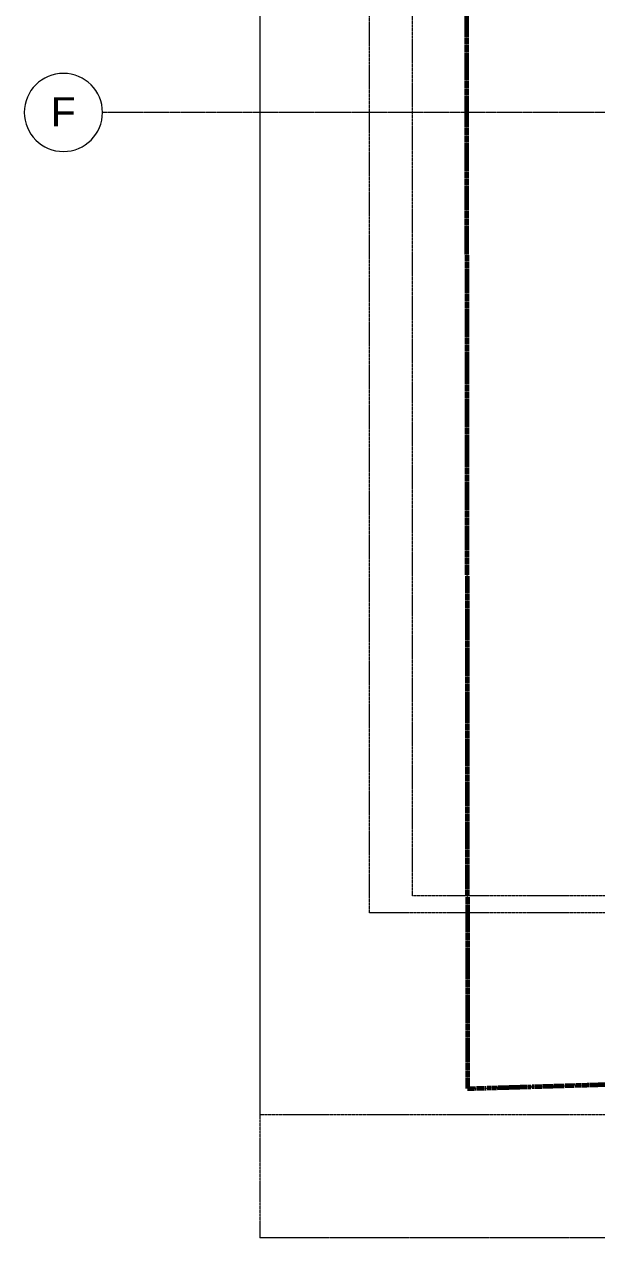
# Model space of a CAD drawing. Header units: inches. Extents: x -4169 to -1846, y 9706 to 12377.
# Drawn here: x -4168.5 to -3934.1, y 9706.2 to 10203.3 of the extents above; entities that cross this region are included whole.
import ezdxf

# ---------------------------------------------------------------- set-up
doc = ezdxf.new("R2010")
doc.units = ezdxf.units.IN
doc.header["$MEASUREMENT"] = 0
for name, pattern in [('Aligning Line 1_8_', [0.25, 0.125, -0.125]), ('Double Dash 3_8_', [1, 0.375, -0.125, 0.125, -0.125, 0.125, -0.125]), ('Grid Line 1_2_', [0.875, 0.5, -0.125, 0.125, -0.125])]:
    doc.linetypes.add(name, pattern=pattern)
for name, color, linetype, lineweight in [('0-1', 7, 'Continuous', 5), ('0-3', 147, 'Aligning Line 1_8_', 9), ('0-4', 165, 'Continuous', 5), ('C-PROP-LINE-1', 10, 'Double Dash 3_8_', 60), ('G-ANNO-SYMB', 111, 'Aligning Line 1_8_', 9), ('G-ANNO-SYMB-1', 147, 'Aligning Line 1_8_', 9), ('S-GRID-1', 1, 'Grid Line 1_2_', 9), ('S-GRID-IDEN', 1, 'Continuous', 9), ('S-GRID-IDEN-1', 147, 'Continuous', 9)]:
    doc.layers.add(name, color=color, linetype=linetype, lineweight=lineweight)
doc.styles.add('Arial', font='arial.ttf', dxfattribs={"height": 12})

# ---------------------------------------------------------------- blocks, each defined once
blk = doc.blocks.new('CTR - 1st Phase - Unit Layouts_rvt-1-ENLARGED RCP - 3RD FLOOR PLAN')
at = {"layer": 'G-ANNO-SYMB-1'}
for p, q in [((-4009.53, 9846.28), (-4009.53, 12240.75)), ((-1910.95, 9846.28), (-4009.53, 9846.28))]:
    blk.add_line(p, q, dxfattribs=at)
blk = doc.blocks.new('Family - ___-1878357-ENLARGED RCP - 3RD FLOOR PLAN')
at = {"layer": 'C-PROP-LINE-1'}
for p, q in [((-3989.61, 12268.69), (-3987.01, 9767.34)), ((-3987.01, 9767.34), (-1910.95, 9829.49))]:
    blk.add_line(p, q, dxfattribs=at)
blk = doc.blocks.new('Grid - Grid Head - Circle-50561-ENLARGED RCP - 3RD FLOOR PLAN')
at = {"layer": 'S-GRID-IDEN-1'}
for start, end in [(360, 180), (180, 360)]:
    blk.add_arc((0, 0), 0.25, start, end, dxfattribs=at)
blk = doc.blocks.new('CTR - 1st Phase - Shell_rvt-1-ENLARGED RCP - 3RD FLOOR PLAN')
at = {"layer": 'G-ANNO-SYMB-1'}
for p, q in [((-4071.96, 9756.53), (-4071.96, 12280.06)), ((-1926.95, 9756.53), (-4071.96, 9756.53)), ((-1910.95, 9706.24), (-4071.97, 9706.24))]:
    blk.add_line(p, q, dxfattribs=at)
at = {"layer": 'S-GRID-1'}
blk.add_line((-1846.46, 10167.19), (-4136.46, 10167.19), dxfattribs=at)
at = {"layer": '0-3'}
blk.add_blockref('Family - ___-1878357-ENLARGED RCP - 3RD FLOOR PLAN', (0, 0), dxfattribs=at)
at = {"layer": '0-4', "xscale": 63.99999999999997, "yscale": 63.99999999999997, "zscale": 63.99999999999997, "rotation": 89.99999999999987}
blk.add_blockref('Grid - Grid Head - Circle-50561-ENLARGED RCP - 3RD FLOOR PLAN', (-4152.46, 10167.19), dxfattribs=at)
at = {"layer": 'S-GRID-IDEN', "insert": (-4157.65, 10173.44), "char_height": 12, "width": 12.524, "attachment_point": 1, "style": 'Arial'}
blk.add_mtext('F', dxfattribs=at)
blk = doc.blocks.new('CTR - 1st Phase -Stairs _ Elevators_rvt-1-ENLARGED RCP - 3RD FLOOR PLAN')
at = {"layer": 'G-ANNO-SYMB-1'}
for p, q in [((-4071.96, 9706.24), (-4071.96, 12280.08)), ((-1910.96, 9706.24), (-4071.96, 9706.24))]:
    blk.add_line(p, q, dxfattribs=at)

msp = doc.modelspace()

# ---------------------------------------------------------------- linework, layer by layer
at = {"layer": 'G-ANNO-SYMB'}
for p, q in [((-4027.08, 9839.38), (-4027.08, 11153.43)), ((-1910.95, 9839.38), (-4027.08, 9839.38)), ((-1910.95, 9706.24), (-4071.97, 9706.24))]:
    msp.add_line(p, q, dxfattribs=at)

# ---------------------------------------------------------------- block references
at = {"layer": '0-1'}
for name in ['CTR - 1st Phase - Shell_rvt-1-ENLARGED RCP - 3RD FLOOR PLAN', 'CTR - 1st Phase -Stairs _ Elevators_rvt-1-ENLARGED RCP - 3RD FLOOR PLAN', 'CTR - 1st Phase - Unit Layouts_rvt-1-ENLARGED RCP - 3RD FLOOR PLAN']:
    msp.add_blockref(name, (0, 0), dxfattribs=at)

doc.saveas('drawing.dxf')
